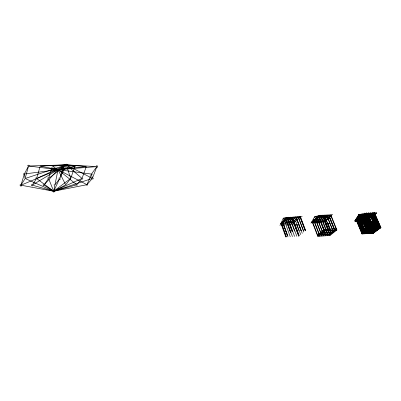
<?xml version="1.0" encoding="UTF-8"?>
<svg xmlns="http://www.w3.org/2000/svg" width="401" height="401" viewBox="0 0 401 401"><rect width="100%" height="100%" fill="white"/><g stroke="black" fill="none" stroke-linecap="round" stroke-linejoin="round"><path stroke-width="0.6" d="M374.825 226.886L374.745 214.249L374.805 226.996M374.77 226.926L374.945 214.35M361.767 230.991L361.872 227.868M361.913 226.62L361.968 220.234L361.502 232.77L361.757 232.826L361.502 232.77M361.817 230.951L362.168 220.334M361.552 232.73L361.968 220.234M27.584 165.909L28.19 165.142L29.328 165.498M373.547 227.141L374.424 218.43M374.549 217.182L374.875 214.695L374.624 217.187M373.617 227.141L374.499 218.43M373.662 227.192L374.614 218.475M35.674 178.4L36.125 177.718M47.669 178.38L48.11 177.703M58.867 178.36L59.198 177.768M54.822 185.518L53.664 191.247L20.967 185.202L24.351 173.969L28.255 166.54M75.789 166.52L75.679 166.866M82.897 178.505L82.17 179.257M92.26 174.33L92.285 173.969M93.227 178.615L93.253 178.25M28.376 166.605L25.133 178.52L24.351 173.969M92.009 178.841L86.977 184.701L53.664 191.247L36.596 178.5L40.02 166.706M52.19 166.806L48.576 178.475L65.759 165.242M63.548 166.901L59.769 178.455L65.99 165.407M52.882 166.535L58.015 169.658L65.704 184.861L70.736 178.435L74.882 166.425L66.822 164.966M86.135 167.092L82.02 178.41L66.25 164.866L28.536 166.009M96.656 167.177L92.395 178.39L66.807 165.152M54.16 184.52L54.145 185.307M91.192 174.666L86.977 184.701L58.561 169.944M23.529 173.518L23.579 174.475M279.948 225.487L283.281 218.229L289.026 217.227M282.083 225.372L285.432 218.129L291.186 217.131M284.354 225.252L287.707 218.024L293.482 217.026M286.509 225.131L289.873 217.923L295.657 216.926M288.65 225.016L292.023 217.823L297.823 216.826M290.885 224.896L294.269 217.718L300.083 216.725M292.976 224.781L296.364 217.623L302.194 216.63M59.503 179.011L53.664 191.247L32.802 185.287M310.95 223.192L314.645 216.771L320.339 215.182M312.94 223.086L316.645 216.68L322.349 215.091M315.061 222.971L318.77 216.58L324.484 214.996M317.066 222.866L320.785 216.49L326.514 214.901M319.066 222.761L322.79 216.395L328.529 214.811M321.151 222.645L324.885 216.299L330.635 214.72M323.101 222.54L326.84 216.209L332.599 214.63M24.817 179.031L20.967 185.202L35.789 178.986M356.674 219.683L359.035 215.658L358.865 214.811L359.216 215.648L355.306 221.573L354.82 220.951L358.835 214.7L364.95 213.152L365.095 214.054L359.191 215.537L358.835 214.7L360.033 214.645M354.82 220.951L358.865 214.811M355.306 221.573L356.394 220.124M357.06 220.339L360.283 215.242M357.241 220.329L357.882 219.312M358.529 218.289L360.464 215.232M357.507 221.021L358.414 219.593M359.687 217.578L360.96 215.568L360.694 214.941M357.517 221.277L358.314 220.024L358.028 219.352L358.419 219.848L363.291 216.049M360.504 216.565L361.141 215.558L360.785 214.72L361.291 215.437L361.005 214.761M359.617 219.222L360.258 218.204M359.471 219.723L360.439 218.194M359.476 220.826L360.043 219.933M364.599 230.72L359.973 219.763L361.918 216.981M359.481 221.086L360.223 219.923L359.938 219.252L365.296 215.081M360.499 219.482L362.098 216.971M369.461 213.979L369.065 213.477L361.752 219.162L362.033 219.828L360.945 221.262L360.459 220.65L363.366 216.079M360.459 220.65L362.253 218.104M362.9 217.086L363.547 216.074M360.945 221.262L364.053 216.39M362.314 219.387L363.913 216.886M363.231 219.036L363.877 218.019M363.406 219.026L364.058 218.014M365.025 216.49L365.677 215.477M364.579 218.304L362.75 221.167L362.414 220.745M365.221 217.302L366.499 215.302L366.258 214.73M364.118 219.297L366.679 215.297L366.434 214.725M364.79 219.442L367.386 215.397M364.308 220.445L364.965 219.432M365.617 218.42L367.562 215.387M364.689 220.976L365.486 219.733M368.068 215.713L365.517 219.442M364.709 221.056L365.491 219.989M366.003 219.197L367.928 216.204M366.344 219.848L369.266 215.307M366.193 220.344L369.441 215.297M366.324 220.73L366.509 220.961L369.948 215.623M366.509 220.961L367.542 219.623M369.802 216.109L367.702 219.106M36.26 179.006L32.205 185.117L57.488 169.974M76.195 184.946L53.664 191.247L43.955 185.026L48.225 178.981M92.275 177.859L91.428 174.104L96.506 167.117M361.471 216.42L361.657 216.244L369.08 227.036M59.393 178.951L54.937 184.946L58.015 169.658L63.218 166.626M43.253 184.485L43.062 185.172L43.669 185.843M60.561 178.891L60.085 179.277M81.649 178.866L76.786 184.776L58.015 169.658L40.807 166.235M43.955 185.026L58.015 169.658L74.28 166.54M93.062 178.931L92.691 179.192M363.968 214.756L374.594 226.936L363.918 214.796M31.634 184.435L31.453 185.608L32.531 185.939M285.828 237.041L280.906 223.402L287.347 217.522L300.489 216.916L305.617 230.495M282.815 222.395L285.803 219.673M289.617 222.946L296.128 217.116L301.236 230.76M364.835 223.477L362.228 220.099L368.178 227.031M280.906 223.402L293.948 222.725L300.489 216.916M311.366 222.47L319.682 215.362M312.264 222.004L318.935 216.309L331.181 215.743L336.905 229.999L329.998 235.477L317.777 236.324L312.264 222.004L324.429 221.367L331.181 215.743M313.361 222.365L321.692 215.272M315.477 222.249L323.828 215.177M317.487 222.144L325.853 215.086M319.487 222.039L327.868 214.996M321.572 221.928L329.973 214.901M323.522 221.828L331.938 214.811M326.284 220.525L329.712 217.673M317.572 235.778L324.394 230.224M317.777 236.324L324.609 230.775L336.905 229.999M319.572 235.643L326.409 230.099M321.702 235.497L328.554 229.963M323.722 235.357L330.584 229.838M325.732 235.222L332.604 229.708M327.828 235.076L334.72 229.578M329.787 234.941L336.69 229.457M359.201 215.608L359.667 215.417L360.334 216.991L359.913 217.011M359.351 215.487L359.667 215.417M368.233 230.755L369.912 229.507L363.431 214.254L374.875 213.728L380.95 227.668L373.436 233.171L362.013 233.968L356.143 219.969L363.446 214.254M356.855 220.119L356.504 220.39L361.637 232.63L361.993 232.364L356.825 220.009L357.246 219.989L362.419 232.334L361.812 232.374M361.877 216.234L358.449 218.871L363.707 231.247L363.286 231.272M357.096 220.104L365.506 213.643L365.722 214.149L364.263 215.287M357.276 220.094L356.705 220.234M362.098 216.304L365.506 213.643M365 214.445L365.617 214.329L365.326 213.648M358.238 219.858L358.589 219.583M362.133 216.816L365.542 214.159M358.785 219.668L362.158 217.036L361.817 216.234M358.845 219.663L362.218 217.031M358.594 220.024L358.243 220.299L363.151 231.958M358.775 220.014L358.424 220.289L363.095 231.392M359.938 219.252L365.476 215.071M366.925 214.36L368.95 213.878L368.624 212.986L368.95 213.878M360.148 219.758L367.461 214.069M360.063 219.979L367.642 214.064L367.246 213.563L367.537 214.239M360.153 220.194L360.504 219.923M361.752 219.162L367.291 214.986M368.268 214.229L369.246 213.472M368.745 214.274L369.356 214.154L369.065 213.477M361.963 219.663L367.331 215.497M368.925 214.264L369.286 213.984M367.511 215.492L362.138 219.653L361.928 219.152M366.123 229.482L362.143 220.089L362.494 219.818L366.484 229.217M362.589 220.735L362.925 221.157L363.837 219.733L363.552 219.066L368.439 215.287M369.902 214.154L370.88 213.397L371.276 213.893M362.058 220.239L364.885 223.437M363.552 219.066L368.614 215.277M370.078 214.144L371.055 213.387M370.559 214.189L371.171 214.069L370.88 213.397M363.767 219.568L369.632 215.036M370.735 214.179L371.095 213.903M369.807 215.026L363.943 219.558L363.732 219.056M370.329 215.197L365.436 218.966L371.481 214.435M372.454 214.104C373.466 214.309 372.459 212.605 373.171 213.808L365.827 219.457M365.652 219.467L372.99 213.813M365.832 219.893L366.183 219.623L369.476 227.327M367.115 219.392L374.559 213.964M374.339 214.014L374.95 213.893M367.206 219.603L374.875 213.728M370.745 221.277L370.379 221.552L367.812 215.573L368.173 215.297L373.196 227.006M370.659 221.507L370.293 221.783L374.123 221.317L370.203 221.563L374.028 221.096L373.662 221.372M370.84 221.497L370.474 221.773L372.75 227.071L373.12 226.801M70.25 178.801L53.664 191.247L25.704 178.776M368.709 227.327L369.08 227.051L363.802 214.685L363.441 214.966L368.795 227.427L368.374 227.452L363.105 215.096L363.527 215.076M361.552 232.866L369.025 227.357L380.504 226.64L368.865 227.477L369.216 228.294L380.694 227.562L380.343 226.76M364.138 232.66L373.156 232.039L373.496 232.841L362.073 233.633L361.732 232.826L369.05 227.467M369.291 227.182L368.87 227.207L363.597 214.846L364.018 214.826L369.291 227.182L363.862 214.946M371.266 227.001L367.968 219.312L356.584 219.908L361.908 232.595L369.05 227.532M370.835 226.941L370.464 227.217L365.191 214.886L365.552 214.605L370.935 227.126M369.396 228.284L362.253 233.623L361.913 232.811M362.013 233.968L369.466 228.4M369.527 228.645L362.699 233.452M367.912 230.049L366.248 231.292L366.594 232.099L368.258 230.861L367.887 229.943M368.093 230.039L366.429 231.277L366.775 232.089L368.439 230.846L368.068 229.933M372.94 226.811L372.569 227.086L367.291 214.786M368.414 230.745L370.093 229.497L369.747 228.68M367.115 232.259L367.476 231.994M374.619 226.791L374.218 226.981L371.943 221.693L372.303 221.417L374.589 226.71M367.296 232.244L367.652 231.978M368.795 231.362L371.782 229.141M371.812 229.217L367.301 232.47M368.925 232.134L369.286 231.868M369.105 232.124L369.461 231.858M375.827 228.294L374.143 229.532L374.489 230.339L376.173 229.101L375.807 228.189M372.339 230.986L370.679 232.209L371.02 233.011L372.684 231.788L372.318 230.881L373.988 229.648L374.333 230.455L370.845 233.026L370.504 232.224L372.163 230.996L372.504 231.803M376.003 228.279L374.323 229.522L374.669 230.329L376.694 228.781M376.153 228.996L377.852 227.743L377.501 226.936M376.333 228.981L378.028 227.733L377.677 226.926M379.416 226.655L379.988 226.515L374.679 214.324L374.268 214.345L379.592 226.645M372.699 231.878L373.06 231.613M379.827 226.63L380.198 226.359L374.89 214.169L374.524 214.445L379.847 226.735L380.374 226.349L368.895 227.061L361.637 232.63M372.875 231.863L373.236 231.598L372.97 232.084M375.171 230.179L378.238 227.933M374.414 230.996L378.649 227.908M363.496 214.515L374.97 213.944L367.617 219.583L356.233 220.184L363.857 214.234L356.324 220.4L367.707 219.793L375.065 214.159L363.166 214.756L368.624 227.557L380.469 226.57L368.529 227.337M377.501 228.846L373 232.154L365.607 232.66M373.291 232.715L380.168 227.963M373.321 232.851L380.519 227.578L380.168 226.771M373.341 232.951L380.855 227.447L369.371 228.179L361.923 233.748L373.797 232.906L362.369 233.703M20.496 184.435C19.438 184.991 20.476 186.575 21.443 185.969M96.31 165.939C97.222 165.167 98.39 166.796 97.313 167.377M63.739 166.325L65.749 165.157M65.157 185.152L53.664 191.247L48.812 179.057M362.103 232.46L358.479 218.73L362.043 232.46M36.596 178.5L65.689 165.122M81.453 178.671L53.664 191.247L91.809 178.585M54.115 191.984L53.208 191.969M77.223 185.508L76.631 185.603M36.927 178.505L57.443 169.899M25.724 178.325L66.25 164.866L40.19 166.114M364.915 213.532L366.88 213.066L367.025 213.964L365.436 214.334M364.504 213.678L366.88 213.066M366.243 213.603L368.8 212.976M368.659 213.367L370.624 212.896L370.775 213.793L369.181 214.164M361.111 215.447L364.449 214.59M369.281 213.588L372.439 212.816L372.589 213.708L370.99 214.079M364.138 215.071L365.251 214.786M367.356 214.249L368.77 213.883M364.319 215.061L365.431 214.776M372.369 213.197L374.339 212.73L374.484 213.623L372.89 213.989M372.544 213.187L374.339 212.73M367.251 214.69L364.845 215.272L364.8 214.741M374.253 213.111L376.223 212.645L376.369 213.538L374.775 213.903M371.717 214.715L373.777 214.154M87.273 185.483L86.711 185.483M24.962 173.894L57.403 169.738M85.724 166.595L58.015 169.658L29.148 166.089M52.972 166.164L66.25 164.866M58.631 169.608L96.867 166.621L66.872 164.901L86.34 166.525M361.842 232.48L362.263 232.45M372.494 231.753L372.905 231.723M363.712 232.475L364.91 232.39M365.662 232.354L371.075 231.989M372.128 231.898L373.331 231.818M363.306 232.821L364.584 232.73M363.592 231.041L364.013 231.011L359.176 219.537M365.567 231.337L374.795 230.715L375.141 231.517L364.058 232.269L363.717 231.457M365.411 231.452L374.639 230.831L374.985 231.633L363.907 232.385L363.562 231.572M361.968 232.259L362.389 232.234M376.108 229.212L376.519 229.182M320.955 233.021L333.211 232.219M367.381 229.979L376.624 229.372L376.975 230.174L365.877 230.911L365.537 230.099M367.226 230.094L376.469 229.487L376.815 230.289L365.722 231.026L365.381 230.214M367.03 228.46L367.451 228.435L362.208 216.104L361.787 216.124L367.141 228.67L366.72 228.695L361.822 217.167L362.243 217.141M380.95 227.668L369.1 228.675M377.767 227.989L378.178 227.963M369.216 228.61L378.469 228.019L378.82 228.821L367.712 229.542L367.361 228.725M369.06 228.725L380.484 227.718M369.206 226.866L361.597 216.249L362.058 216.224L367.296 228.55L366.875 228.58L361.637 216.244M294.855 224.966L298.77 224.755M326.198 223.497L329.848 223.297M367.737 219.653L367.326 219.673L370.434 226.46M358.479 218.73L362.208 232.385M369.411 218.199L369.822 218.179L373.607 226.981M369.256 218.314L369.667 218.294L373.451 227.096M358.539 218.976L358.113 218.996L363.507 231.688M312.173 221.778L324.339 221.141M366.875 219.152L356.91 219.673L362.329 232.57M358.604 219.678L362.399 217.026L361.978 217.046M356.143 219.969L367.527 219.367M367.802 219.432L368.213 219.407L371.416 226.886M356.674 220.124L368.063 219.527M370.609 216.705L371.02 216.685L370.469 215.432M373.065 215.693L372.654 215.713L377.446 226.771M370.92 216.47L371.331 216.45L370.905 215.467M292.219 217.863L296.123 217.683M323.291 216.655L327.331 216.465M367.496 214.625L370.95 214.465L371.296 215.257L367.837 215.422M363.261 214.976L374.704 214.435M374.138 214.575L374.549 214.555M323.502 217.192L327.542 216.996M362.173 215.352L359.02 215.613L362.023 215.472M364.574 215.242L366.975 215.126M366.654 215.187L366.654 214.761M364.424 215.357L366.825 215.247M371.451 215.136L367.632 215.583L371.141 215.377L370.8 214.585L367.341 214.746L367.682 215.543M359.156 215.743L359.612 217.252L360.033 217.232L359.281 215.517M364.95 213.152L365.095 214.054M370.624 212.896L370.775 213.793M372.439 212.816L372.589 213.708M376.223 212.645L376.369 213.538M318.845 216.079L331.091 215.517M367.025 213.964L366.699 213.071M374.484 213.623L374.158 212.741M58.631 169.738L91.428 174.104M66.736 164.099L67.017 164.36M363.852 214.866L374.644 226.896M362.178 220.134L368.128 227.071M368.459 227.603L365.682 224.365L368.409 227.638M366.313 220.495L366.684 220.951M364.319 220.445L364.564 220.75M360.634 220.64L361.126 221.252M355 220.946L355.486 221.563M374.609 214.219L380.103 226.841M374.103 214.024L379.687 226.866M377.702 226.861L372.91 215.808L372.499 215.828L377.286 226.886M378.313 228.134L378.659 228.936L367.552 229.663L367.206 228.846M371.271 215.147L373.852 221.106L373.486 221.382L370.91 215.427M375.722 226.866L371.436 216.941L371.025 216.961L375.311 226.891M370.73 215.532L371.176 216.57L370.765 216.59L370.318 215.553M375.567 226.981L371.286 217.056L370.875 217.076L375.156 227.006M375.983 228.174L376.354 229.086M367.652 214.505L373.04 227.121M371.772 227.297L372.118 228.109L370.429 229.367L370.083 228.555M371.592 227.307L371.938 228.119L370.248 229.377L369.902 228.565M371.09 227.011L367.887 219.532L367.532 219.803L370.238 226.129M367.466 219.121L370.855 227.026M372.825 231.628L373.436 233.171M364.604 214.756L364.87 215.382M364.404 214.71L364.694 215.387M366.008 219.633L369.296 227.337M367.822 227.994L364.298 219.723L363.948 219.994L367.466 228.264M367.877 228.56L364.123 219.733L363.772 220.004L367.286 228.274M366.303 229.227L362.319 219.828L361.968 220.099L365.948 229.492M359.015 214.69L359.371 215.532M365.136 230.44L360.684 219.913L360.334 220.189L364.775 230.705M360.324 219.492L364.955 230.455M360.118 219.247L360.329 219.748M330.935 215.954L336.183 229.041M329.221 215.833L334.935 230.119M328.9 215.643L329.411 216.916M329.502 217.147L334.725 230.204M329.562 217.798L334.569 230.324M327.116 215.933L332.825 230.254M327.346 217.006L332.158 229.101M327.692 218.35L326.84 216.209L314.645 216.771L315.487 218.946M328.028 223.397L330.8 230.385M326.429 220.405L331.376 232.871M325.482 218.505L325.988 219.773M326.073 219.999L331.226 232.991M323.702 217.182L328.504 229.327M323.081 216.119L328.77 230.51M324.675 221.167L329.792 234.134M324.429 221.367L329.998 235.477M320.945 216.214L326.625 230.645M322.479 221.472L328.038 235.613M318.935 216.309L324.609 230.775M318.69 216.52L323.893 229.803M320.389 221.578L325.943 235.758M316.68 216.204L317.186 217.497M317.126 217.853L322.299 231.101M318.389 221.683L323.933 235.898M315.577 219.177L320.715 232.395M316.379 221.788L321.913 236.039M314.033 220.49L319.141 233.683M313.301 219.101L313.803 220.39M314.259 221.898L319.782 236.184M312.504 221.798L317.577 234.956M300.239 216.931L305.367 230.51M300.108 217.257L305.231 230.821M303.502 230.625L298.384 217.016L291.858 222.831L296.835 236.299M298.72 218.49L303.808 232.029M302.254 233.347L296.364 217.623L283.281 218.229L284.304 221.036M295.918 217.126L301.026 230.775M295.527 217.147L295.738 217.698M295.141 217.162L295.347 217.718M294.75 217.182L294.956 217.733M294.359 217.197L294.565 217.753M295.687 221.182L300.705 234.655M294.174 217.773L293.968 217.217L287.472 223.061L292.429 236.595M296.815 224.861L299.066 230.896M293.577 217.237L293.783 217.788M293.186 217.252L293.392 217.808M292.795 217.272L293.001 217.828M292.404 217.287L292.61 217.843M294.319 222.395L299.311 235.838M292.013 217.307L297.101 231.016M293.948 222.725L298.935 236.159M296.885 231.031L291.798 217.317L285.317 223.172L290.264 236.74M293.697 222.735L298.68 236.174M294.585 231.171L289.507 217.422L283.046 223.292L287.978 236.896M287.607 217.507L294.585 236.45M287.347 217.522L292.414 231.307M286.976 217.863L292.028 231.638M285.743 218.986L290.775 232.735M285.602 219.116L290.63 232.861M285.301 219.387L285.502 219.948M285.001 219.663L285.206 220.219M284.7 219.938L284.905 220.495M284.404 220.209L284.605 220.766M283.803 220.756L284.008 221.312M283.507 221.026L283.707 221.583M283.211 221.297L283.412 221.853M282.911 221.568L283.111 222.124M282.615 221.838L287.577 235.517M282.474 221.969L287.432 235.643M281.422 223.372L286.344 237.006M281.271 223.066L286.199 236.715M66.446 165.453L70.736 178.435M324.143 229.593L317.331 235.156L329.547 234.329L336.439 228.836L324.143 229.593M365.732 214.595L365.371 214.876L370.644 227.207L371.015 226.931L365.732 214.595M367.471 214.515L367.11 214.796L372.394 227.096L372.76 226.821L367.471 214.515M371.105 214.345L370.745 214.62L376.038 226.866L376.409 226.595L371.105 214.345M371.286 214.334L370.925 214.615L376.218 226.856L376.584 226.585L371.286 214.334M373 214.254L372.639 214.535L377.937 226.75L378.308 226.475L373 214.254M373.181 214.249L372.82 214.525L378.113 226.74L378.484 226.465L373.181 214.249M372.484 221.407L372.118 221.683L374.399 226.971L374.765 226.695L372.484 221.407M373.943 221.327L373.582 221.603L375.857 226.881L376.228 226.605L373.943 221.327M365.918 231.417L364.263 232.65L364.604 233.457L366.258 232.224L365.918 231.417M366.098 231.407L364.444 232.635L364.785 233.447L366.439 232.214L366.098 231.407M373.812 229.663L372.138 230.896L372.484 231.698L374.158 230.465L373.812 229.663M363.862 231.131L363.436 231.156L358.268 218.881L358.689 218.861L363.862 231.131M360.183 217.111L359.762 217.131L359.095 215.558L359.517 215.537L360.183 217.111"/></g></svg>
